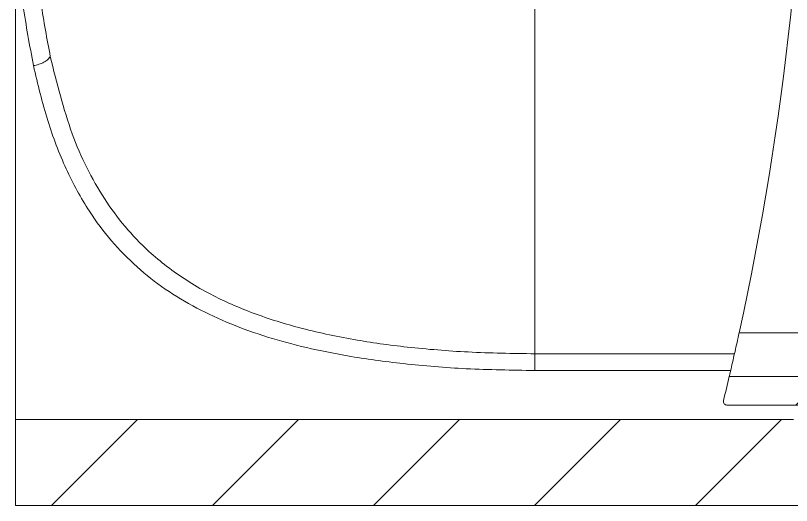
# Model space of a CAD drawing. Extents: x 14808 to 20058, y -13198 to -11680.
# Drawn here: x 15393.49 to 15404.31, y -12630.53 to -12623.7 of the extents above; entities that cross this region are included whole.
import ezdxf

# ---------------------------------------------------------------- set-up
doc = ezdxf.new("R2010")
doc.units = 0
doc.header["$LTSCALE"] = 7
doc.header["$MEASUREMENT"] = 0
doc.layers.get('0').update_dxf_attribs({"color": 2, "linetype": 'CONTINUOUS'})
doc.styles.add('GHS', font='romans', dxfattribs={"bigfont": 'ghs'})
doc.dimstyles.new('STANDARD$7', dxfattribs={"dimtxt": 3.5, "dimasz": 3, "dimexe": 1, "dimexo": 0.0625, "dimgap": 1, "dimtad": 1, "dimdec": 4, "dimzin": 0, "dimdsep": 46, "dimtxsty": 'GHS', "dimcen": 1, "dimclrt": 2, "dimadec": 0, "dimazin": 0, "dimtfac": 1, "dimtdec": 4, "dimtofl": 0, "dimtmove": 0, "dimatfit": 3, "dimfxl": 1, "dimtolj": 1, "dimtzin": 0, "dimarcsym": 0})
pattern_1 = [(45, (-201.2296, 37.0511), (-0.561266, 0.561266), [])]

# ---------------------------------------------------------------- blocks, each defined once
blk = doc.blocks.new('A$C3ED52FEC')
at = {"linetype": 'Continuous', "lineweight": 0}
h = blk.add_hatch(dxfattribs=at)
h.set_pattern_fill('ANSI31', color=2, scale=0.25, style=0)
h.set_pattern_definition(pattern_1)
edge = h.paths.add_edge_path(flags=0)
edge.add_arc((21.3954, 19), 20.7269, 346.34219, 346.82274, ccw=False)
edge.add_arc((41.5605, 14.1), 0.025, 166.3422, 270)
edge.add_line((41.5605, 14.075), (42.6097, 14.075))
edge.add_arc((42.6097, 14.1), 0.025, 270, 346.3241)
edge.add_arc((22.4723, 19), 20.75, 346.3241, 374.31696)
edge.add_arc((42.5537, 24.125), 0.025, 14.317, 90)
edge.add_line((42.5537, 24.15), (42.0048, 24.15))
edge.add_arc((22.4723, 19), 20.2, 14.20271, 14.77065, ccw=False)
edge.add_arc((42.0306, 23.95), 0.025, -90, 14.2027, ccw=False)
edge.add_line((42.0306, 23.925), (41.5605, 23.925))
edge.add_arc((41.5605, 23.9), 0.025, 90, 193.6578)
edge.add_arc((21.3954, 19), 20.7269, 13.17726, 13.65781, ccw=False)
edge.add_line((41.5766, 23.725), (42.423, 23.725))
edge.add_arc((21.3954, 19), 21.5519, -12.66428, 12.66428, ccw=False)
edge.add_line((42.423, 14.275), (41.5766, 14.275))
h = blk.add_hatch(dxfattribs=at)
h.set_pattern_fill('ANSI31', color=2, scale=0.25, style=0)
h.set_pattern_definition(pattern_1)
edge = h.paths.add_edge_path(flags=0)
edge.add_line((42.4047, 13.825), (42.0499, 13.825))
edge.add_spline(control_points=[(42.0499, 13.825), (42.0576, 13.8541), (42.0652, 13.8833), (42.0728, 13.9124)], knot_values=[0.000272, 0.000272, 0.000272, 0.000272, 0.000629, 0.000629, 0.000629, 0.000629], weights=[1, 1, 1, 1], degree=3, periodic=0)
edge.add_arc((42.0244, 13.925), 0.05, 345.4492, 450)
edge.add_line((42.0244, 13.975), (36.6, 13.975))
edge.add_line((36.6, 13.975), (36.6, 13.375))
edge.add_line((36.6, 13.375), (42.2551, 13.375))
edge.add_arc((42.2551, 13.625), 0.25, 270, 344.7996)
edge.add_spline(control_points=[(42.4964, 13.5595), (42.5062, 13.5956), (42.5159, 13.6317), (42.5255, 13.6679)], knot_values=[0.000344, 0.000344, 0.000344, 0.000344, 0.000787, 0.000787, 0.000787, 0.000787], weights=[1, 1, 1, 1], degree=3, periodic=0)
edge.add_arc((42.4047, 13.7), 0.125, 345.1097, 450)
at = {"color": 7, "linetype": 'Continuous', "lineweight": 15}
for p, q in [((36.6, 13.975), (36.6, 17.359)), ((40.2209, 14.4328), (40.2216, 16.9574)), ((41.6454, 14.5795), (42.4891, 14.5795)), ((41.5766, 14.275), (42.423, 14.275)), ((41.5605, 14.075), (42.6097, 14.075)), ((36.6, 13.975), (42.0244, 13.975)), ((36.6, 13.975), (36.6, 13.375)), ((36.6, 13.375), (42.2551, 13.375))]:
    blk.add_line(p, q, dxfattribs=at)
at = {"color": 8, "linetype": 'Continuous', "lineweight": 15}
for p, q in [((40.2209, 14.4328), (41.6128, 14.4328)), ((40.2209, 14.3163), (41.5862, 14.3163))]:
    blk.add_line(p, q, dxfattribs=at)
at = {"color": 7, "linetype": 'Continuous', "lineweight": 15, "flags": 128}
blk.add_lwpolyline([(40.2209, 14.3163), (40.2209, 14.3244), (40.2209, 14.3349), (40.2209, 14.3476), (40.2209, 14.3622), (40.2209, 14.3784), (40.2209, 14.3958), (40.2209, 14.4141), (40.2209, 14.4328)], dxfattribs=at)
at = {"color": 7, "linetype": 'Continuous', "lineweight": 15}
for centre, radius, start, end in [((21.3954, 19), 20.7269, 347.68567, 12.31433), ((21.3954, 19), 20.7269, 346.34219, 346.82274), ((41.5605, 14.1), 0.025, 166.3422, 270)]:
    blk.add_arc(centre, radius, start, end, dxfattribs=at)
at = {"color": 8, "linetype": 'Continuous', "lineweight": 15}
blk.add_open_spline([(36.6934, 17.875), (36.6971, 17.7915), (36.7065, 17.5798), (36.7332, 17.2451), (36.7746, 16.8683), (36.8196, 16.6276), (36.8424, 16.5057)], degree=3, knots=[0, 0, 0, 0, 0.173231, 0.439422, 0.715871, 1, 1, 1, 1], dxfattribs=at)
at = {"color": 7, "linetype": 'Continuous', "lineweight": 15}
for points, knots in [([(36.725, 16.442), (36.6989, 16.5812), (36.644, 16.8745), (36.6152, 17.1921), (36.6, 17.359)], [0, 0, 0, 0, 0.474701, 1, 1, 1, 1]), ([(36.725, 16.442), (36.7378, 16.4447), (36.764, 16.4501), (36.7994, 16.4657), (36.8277, 16.4848), (36.8376, 16.4989), (36.8424, 16.5057)], [0, 0, 0, 0, 0.246023, 0.503315, 0.758821, 1, 1, 1, 1]), ([(36.8424, 16.5057), (36.8879, 16.3212), (36.9772, 15.96), (37.2041, 15.5045), (37.4461, 15.214), (37.6545, 15.0395), (37.7921, 14.9429), (37.9812, 14.8322), (38.2372, 14.7169), (38.5771, 14.609), (38.9454, 14.5296), (39.3418, 14.4746), (39.7654, 14.4396), (40.0655, 14.4351), (40.2209, 14.4328)], [0, 0, 0, 0, 0.130577, 0.255819, 0.379268, 0.420903, 0.462941, 0.505494, 0.581998, 0.661913, 0.745707, 0.823286, 0.908445, 1, 1, 1, 1]), ([(36.725, 16.442), (36.7557, 16.3124), (36.8159, 16.0586), (36.9461, 15.72), (37.1381, 15.3661), (37.4262, 15.0277), (37.8466, 14.7393), (38.3447, 14.5385), (38.8422, 14.4236), (39.3132, 14.359), (39.7516, 14.3232), (40.0609, 14.3186), (40.2209, 14.3163)], [0, 0, 0, 0, 0.088437, 0.173262, 0.255816, 0.383369, 0.506213, 0.626842, 0.746512, 0.824709, 0.909313, 1, 1, 1, 1]), ([(41.5766, 14.275), (41.5786, 14.2835), (41.5826, 14.3007), (41.6097, 14.4175), (41.6354, 14.5338), (41.6454, 14.5795)], [0, 0, 0, 0, 0.373003, 0.754005, 1, 1, 1, 1])]:
    blk.add_open_spline(points, degree=3, knots=knots, dxfattribs=at)

msp = doc.modelspace()

# ---------------------------------------------------------------- block references
at = {"xscale": 2, "yscale": 2, "zscale": 2}
msp.add_blockref('A$C3ED52FEC', (15320.29, -12657.283), dxfattribs=at)

# ---------------------------------------------------------------- leaders
msp.add_leader([(15402.991, -12620.324), (15416.473, -12630.041)], dimstyle='STANDARD$7', override={"dimtxt": 3, "dimexo": 0.3, "dimgap": 2, "dimtad": 0, "dimdec": 1, "dimzin": 8, "dimcen": 0, "dimclrd": 2, "dimclre": 2, "dimazin": 2, "dimtp": 0.1, "dimtfac": 0.5, "dimtdec": 1, "dimfxl": 2.5, "dimarcsym": 1})

doc.saveas('drawing.dxf')
